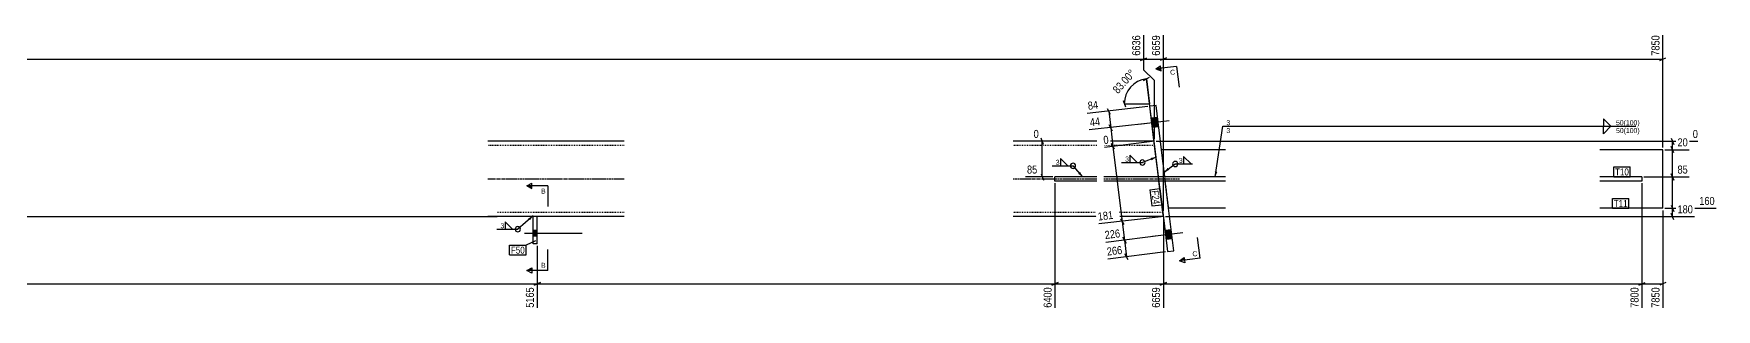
# Model space of a CAD drawing. Header units: millimetres. Extents: x 12 to 53661, y 7 to 1833.
# Drawn here: x 49647 to 53661, y 8 to 667 of the extents above; entities that cross this region are included whole.
import ezdxf

# ---------------------------------------------------------------- set-up
doc = ezdxf.new("R2010")
doc.units = ezdxf.units.MM
doc.linetypes.add('DXK_LINE_DOT2', pattern=[3.9198, 1.9599, -1.9599])
doc.linetypes.add('DXK_LINE_DOT3', pattern=[5.9187, 2.979, -0.9799, 0.9799, -0.9799])
for name, color, linetype in [('MÅLSÆTNING', 7, 'Continuous'), ('STÅL', 7, 'Continuous'), ('TEKST', 7, 'Continuous')]:
    doc.layers.add(name, color=color, linetype=linetype)
doc.styles.add('Arial', font='ARIAL.TTF', dxfattribs={"height": 0.2})
doc.styles.add('Arial Narrow', font='ARIALN.TTF', dxfattribs={"height": 0.2})

msp = doc.modelspace()

# ---------------------------------------------------------------- hatches: boundary and pattern name
at = {"layer": 'STÅL', "linetype": 'Continuous'}
for points in [[(52330.2, 444.6), (52327.6, 466.4), (52312.7, 464.6), (52315.4, 442.7)], [(52330.2, 444.6), (52327.6, 466.4), (52312.7, 464.6), (52315.4, 442.7)], [(50838, 196.6), (50838, 182.6), (50848, 182.6), (50848, 196.6)], [(50838, 196.6), (50838, 182.6), (50848, 182.6), (50848, 196.6)], [(52363.1, 176.6), (52360.5, 198.4), (52345.6, 196.6), (52348.3, 174.7)], [(52363.1, 176.6), (52360.5, 198.4), (52345.6, 196.6), (52348.3, 174.7)]]:
    msp.add_hatch(color=96, dxfattribs=at).paths.add_polyline_path(points)
at = {"layer": 'TEKST', "linetype": 'Continuous'}
for color, points in [(30, [(52335.8, 584), (52336.5, 577.8), (52323.4, 582.5)]), (3, [(52311.3, 369.9), (52324.1, 371.6), (52313.6, 364.1)]), (3, [(52143.3, 336.1), (52149.2, 324.6), (52138.6, 332)]), (3, [(52355.5, 341.1), (52343.5, 336.2), (52351.8, 346.1)]), (3, [(52470.3, 336.6), (52465.4, 324.6), (52464.2, 337.5)]), (30, [(50835.5, 303.5), (50835.5, 297.2), (50823, 303.5)]), (3, [(50826.6, 225.6), (50838, 231.6), (50830.7, 220.9)]), (30, [(50835.5, 107.4), (50835.5, 101.1), (50823, 101.1)])]:
    msp.add_hatch(color=color, dxfattribs=at).paths.add_polyline_path(points)

# ---------------------------------------------------------------- linework, layer by layer
at = {"layer": 'MÅLSÆTNING', "color": 7, "linetype": 'Continuous'}
for p, q in [((52341.5, 242.8), (52341.5, 663)), ((52341.5, 242.8), (52341.5, 663)), ((53533, 394.6), (53533, 663)), ((52349, 608.7), (52334, 602.7)), ((52349, 608.7), (52334, 602.7)), ((52341.5, 605.7), (53533, 605.7)), ((53525.5, 602.7), (53540.5, 608.7)), ((52294, 555), (52308.2, 562.8)), ((52340.9, 234.6), (52301.1, 558.9)), ((52301.1, 558.9), (52308.4, 499.3)), ((52319.4, 555.7), (52319.4, 414.6)), ((52319.4, 555.7), (52319.4, 414.6)), ((52304.2, 492.7), (52159.9, 476.4)), ((52207.2, 488.4), (52215, 474.2)), ((52245.4, 506.8), (52251.4, 491.8)), ((52248.4, 499.3), (52308.4, 499.3)), ((52309, 453), (52164.8, 436.7)), ((52212, 448.7), (52219.8, 434.5)), ((52215.9, 441.6), (52221.3, 397.6)), ((52078, 409.7), (52032.1, 409.7)), ((52055.8, 402.2), (52049.8, 417.2)), ((52052.8, 324.6), (52052.8, 409.7)), ((52314.5, 409), (52200.8, 395.1)), ((52314.5, 409), (52200.8, 395.1)), ((52225.2, 390.5), (52217.4, 404.7)), ((52225.2, 390.5), (52217.4, 404.7)), ((52324.4, 409.6), (53616.6, 409.6)), ((53552.9, 417.1), (53558.9, 402.1)), ((53555.9, 389.6), (53555.9, 409.6)), ((53538, 389.6), (53596.1, 389.6)), ((53538, 389.6), (53596.1, 389.6)), ((53558.9, 382.1), (53552.9, 397.1)), ((53558.9, 382.1), (53552.9, 397.1)), ((52078, 324.6), (52012.7, 324.6)), ((52049.8, 332.1), (52055.8, 317.1)), ((53488, 324.6), (53596.1, 324.6)), ((53558.9, 317.1), (53552.9, 332.1)), ((53555.9, 249.6), (53555.9, 324.6)), ((52083, 309.6), (52083, 12)), ((53483, 309.6), (53483, 12)), ((53533, 244.6), (53533, 12)), ((53538, 249.6), (53660.3, 249.6)), ((53538, 249.6), (53660.3, 249.6)), ((53552.9, 257.1), (53558.9, 242.1)), ((53552.9, 257.1), (53558.9, 242.1)), ((53555.9, 229.6), (53555.9, 249.6)), ((48598, 229.6), (50752.8, 229.6)), ((52336.6, 229), (52187.4, 212.1)), ((52239.5, 224.7), (52247.3, 210.5)), ((52341.5, 224.6), (52341.5, 12)), ((52341.5, 224.6), (52341.5, 12)), ((52346.5, 229.6), (53608.3, 229.6)), ((53558.9, 222.1), (53552.9, 237.1)), ((52342, 185), (52204.1, 168.1)), ((52245, 180.7), (52252.7, 166.5)), ((52248.8, 173.6), (52253.7, 133.9)), ((50848, 159.6), (50848, 12)), ((50848, 159.6), (50848, 12)), ((52346.8, 145.3), (52209, 128.4)), ((52257.6, 126.8), (52249.8, 141)), ((48608, 69.3), (50848, 69.3)), ((50855.5, 72.3), (50840.5, 66.3)), ((50840.5, 66.3), (50855.5, 72.3)), ((50848, 69.3), (52083, 69.3)), ((52075.5, 66.3), (52090.5, 72.3)), ((52349, 72.3), (52334, 66.3)), ((52334, 66.3), (52349, 72.3)), ((53475.5, 66.3), (53490.5, 72.3)), ((53483, 69.3), (53533, 69.3)), ((53540.5, 72.3), (53525.5, 66.3))]:
    msp.add_line(p, q, dxfattribs=at)
msp.add_arc((52308.4, 499.3), 60, 97, 180, dxfattribs=at)
at = {"layer": 'STÅL', "color": 2, "linetype": 'Continuous'}
for p, q in [((52324, 495.2), (52309.1, 493.3)), ((52320.7, 398.9), (52309.1, 493.3)), ((52337, 389.6), (52324, 495.2)), ((51055.5, 409.6), (50730.5, 409.6)), ((52183, 409.6), (51983, 409.6)), ((52319.4, 409.6), (52199.3, 409.6)), ((52329.9, 324.6), (52320.7, 398.9)), ((52489.9, 389.6), (52337, 389.6)), ((52345, 324.6), (52337, 389.6)), ((53533, 389.6), (53383, 389.6)), ((53533, 249.6), (53533, 389.6)), ((52083, 314.6), (52083, 324.6)), ((52183, 324.6), (52083, 324.6)), ((52489.9, 324.6), (52199.3, 324.6)), ((53483, 324.6), (53383, 324.6)), ((53483, 324.6), (53483, 314.6)), ((52183, 314.6), (52083, 314.6)), ((52489.9, 314.6), (52199.3, 314.6)), ((52340.2, 240.4), (52331.1, 314.6)), ((52354.2, 249.6), (52346.2, 314.6)), ((53483, 314.6), (53383, 314.6)), ((52366.7, 147.8), (52354.2, 249.6)), ((52489.9, 249.6), (52354.2, 249.6)), ((53533, 249.6), (53383, 249.6)), ((50838, 229.6), (50730.5, 229.6)), ((50848, 229.6), (50838, 229.6)), ((50838, 164.6), (50838, 229.6)), ((50848, 164.6), (50848, 229.6)), ((51055.5, 229.6), (50848, 229.6)), ((52183, 229.6), (51983, 229.6)), ((52341.5, 229.6), (52199.3, 229.6)), ((52340.2, 240.4), (52351.8, 146)), ((50848, 164.6), (50838, 164.6)), ((52351.8, 146), (52366.7, 147.8))]:
    msp.add_line(p, q, dxfattribs=at)
at = {"layer": 'STÅL', "color": 96, "linetype": 'Continuous'}
for p, q in [((52355.2, 458.7), (52282.7, 449.8)), ((52355.2, 458.7), (52282.7, 449.8)), ((52327.6, 466.4), (52312.7, 464.6)), ((52327.6, 466.4), (52312.7, 464.6)), ((52330.2, 444.6), (52315.4, 442.7)), ((52330.2, 444.6), (52315.4, 442.7)), ((50955.5, 189.6), (50818, 189.6)), ((50955.5, 189.6), (50818, 189.6)), ((50848, 196.6), (50838, 196.6)), ((50848, 196.6), (50838, 196.6)), ((50848, 182.6), (50838, 182.6)), ((50848, 182.6), (50838, 182.6)), ((52388.1, 190.7), (52315.7, 181.8)), ((52388.1, 190.7), (52315.7, 181.8)), ((52360.5, 198.4), (52345.6, 196.6)), ((52360.5, 198.4), (52345.6, 196.6)), ((52363.1, 176.6), (52348.3, 174.7)), ((52363.1, 176.6), (52348.3, 174.7))]:
    msp.add_line(p, q, dxfattribs=at)
at = {"layer": 'STÅL', "color": 7, "linetype": 'DXK_LINE_DOT2'}
for p, q in [((52320.7, 398.9), (52319.4, 409.6)), ((51055.5, 399.6), (50730.5, 399.6)), ((52183, 399.6), (51983, 399.6)), ((52320.6, 399.6), (52199.3, 399.6)), ((52340.2, 240.4), (52320.7, 398.9)), ((52354.2, 249.6), (52337, 389.6)), ((51055.5, 239.6), (50730.5, 239.6)), ((50848, 229.6), (50730.5, 229.6)), ((52183, 239.6), (51983, 239.6)), ((52340.3, 239.6), (52199.3, 239.6)), ((52340.6, 237), (52340.2, 240.4)), ((52341.5, 229.6), (52340.6, 237))]:
    msp.add_line(p, q, dxfattribs=at)
at = {"layer": 'STÅL', "color": 7, "linetype": 'DXK_LINE_DOT3'}
for p, q in [((50730.5, 319.6), (51055.5, 319.6)), ((51983, 319.6), (52183, 319.6)), ((52199.3, 319.6), (52380.5, 319.6))]:
    msp.add_line(p, q, dxfattribs=at)
at = {"layer": 'TEKST', "color": 30, "linetype": 'Continuous'}
for p, q in [((52323.4, 582.5), (52336.5, 577.8)), ((50823, 303.5), (50835.5, 309.7)), ((50823, 303.5), (50835.5, 297.2)), ((50835.5, 297.2), (50835.5, 309.7)), ((50823, 101.1), (50835.5, 107.4)), ((50835.5, 94.9), (50823, 101.1)), ((50835.5, 107.4), (50835.5, 94.9))]:
    msp.add_line(p, q, dxfattribs=at)
at = {"layer": 'TEKST', "color": 3, "linetype": 'Continuous'}
for p, q in [((52324.1, 371.6), (52291.7, 358.8)), ((52149.2, 324.6), (52126.1, 351)), ((50838, 231.6), (50801.7, 199.5))]:
    msp.add_line(p, q, dxfattribs=at)
for centre, start, end in [((52291.7, 358.8), 90, 270), ((52291.7, 358.8), 270, 90), ((52126.1, 351), 90, 270), ((52126.1, 351), 270, 90), ((50801.7, 199.5), 90, 270), ((50801.7, 199.5), 270, 90)]:
    msp.add_arc(centre, 6.25, start, end, dxfattribs=at)

# ---------------------------------------------------------------- wipeouts: each hides what was drawn before it
at = {"color": 0}
for points in [[(53388.6, 447.2), (53388.6, 461.7), (52490.9, 461.7), (52490.9, 447.2)], [(52093.4, 352.5), (52093.4, 367), (52083.8, 367), (52083.8, 352.5)]]:
    msp.add_wipeout(points, dxfattribs=at).dxf.layer = 'TEKST'
at = {"color": 0, "linetype": 'Continuous'}
for points in [[(50868, 284.7), (50868, 297.2), (50856.9, 297.2), (50856.9, 284.7)], [(52423.6, 135.8), (52422, 148.2), (52410.1, 146.7), (52411.6, 134.3)]]:
    msp.add_wipeout(points, dxfattribs=at).dxf.layer = 'TEKST'

# ---------------------------------------------------------------- next in the draw order: hatches: boundary and pattern name
at = {"layer": 'TEKST', "linetype": 'Continuous'}
msp.add_hatch(color=30, dxfattribs=at).paths.add_polyline_path([(52391.3, 131.8), (52392.1, 125.6), (52379.7, 124.1)])

# ---------------------------------------------------------------- next in the draw order: linework, layer by layer
at = {"layer": 'TEKST', "color": 3, "linetype": 'Continuous'}
for p, q in [((53409, 445.7), (53391.2, 463.5)), ((53391.2, 463.5), (53391.2, 445.7)), ((53391.2, 445.7), (53409, 445.7)), ((52113.8, 351), (52096, 368.9)), ((52096, 368.9), (52096, 351)), ((52076, 351), (52126.1, 351)), ((52096, 351), (52113.8, 351))]:
    msp.add_line(p, q, dxfattribs=at)
at = {"layer": 'TEKST', "color": 7, "linetype": 'Continuous'}
for p, q in [((50873, 303.5), (50823, 303.5)), ((50873, 303.5), (50873, 253.5)), ((52429.3, 130.2), (52423.2, 179.8)), ((52429.3, 130.2), (52379.7, 124.1))]:
    msp.add_line(p, q, dxfattribs=at)
at = {"layer": 'TEKST', "color": 30, "linetype": 'Continuous'}
for p, q in [((52379.7, 124.1), (52391.3, 131.8)), ((52392.8, 119.4), (52379.7, 124.1)), ((52391.3, 131.8), (52392.8, 119.4))]:
    msp.add_line(p, q, dxfattribs=at)

# ---------------------------------------------------------------- next in the draw order: texts
at = {"layer": 'TEKST', "color": 3, "style": 'Arial Narrow'}
msp.add_text('3', height=11.9, dxfattribs=at).set_placement((52084.8, 353.5))
at = {"layer": 'TEKST', "color": 3, "linetype": 'Continuous', "style": 'Arial'}
msp.add_text('B', height=11.9, dxfattribs=at).set_placement((50856.9, 284.7))
msp.add_text('C', height=11.9, rotation=7.0015, dxfattribs=at).set_placement((52411.6, 134.3))

# ---------------------------------------------------------------- next in the draw order: wipeouts: each hides what was drawn before it
at = {"color": 0, "linetype": 'Continuous'}
for points, layer in [([(53529, 667), (53501, 667), (53501, 610.2), (53529, 610.2)], 'MÅLSÆTNING'), ([(52048.3, 413.7), (52048.3, 441.7), (52028.1, 441.7), (52028.1, 413.7)], 'MÅLSÆTNING'), ([(53620.6, 413.6), (53620.6, 441.6), (53600.4, 441.6), (53600.4, 413.6)], 'MÅLSÆTNING'), ([(52044.7, 328.6), (52044.7, 356.6), (52012.3, 356.6), (52012.3, 328.6)], 'MÅLSÆTNING'), ([(53596.4, 328.6), (53596.4, 356.6), (53564, 356.6), (53564, 328.6)], 'MÅLSÆTNING'), ([(53660.6, 253.6), (53660.6, 281.6), (53616, 281.6), (53616, 253.6)], 'MÅLSÆTNING'), ([(50753.2, 233.6), (50753.2, 261.6), (48676.1, 261.6), (48676.1, 233.6)], 'MÅLSÆTNING'), ([(52248.8, 137.3), (52245.3, 165.1), (52201.1, 159.7), (52204.5, 131.9)], 'MÅLSÆTNING'), ([(50844, 64.7), (50816, 64.7), (50816, 8), (50844, 8)], 'MÅLSÆTNING'), ([(52079, 64.7), (52051, 64.7), (52051, 8), (52079, 8)], 'MÅLSÆTNING'), ([(53529, 64.7), (53501, 64.7), (53501, 8), (53529, 8)], 'MÅLSÆTNING'), ([(52370.3, 569.4), (52368.8, 581.8), (52356.9, 580.3), (52358.4, 567.9)], 'TEKST'), ([(50868, 107.4), (50868, 119.9), (50856.9, 119.9), (50856.9, 107.4)], 'TEKST')]:
    msp.add_wipeout(points, dxfattribs=at).dxf.layer = layer
at = {"color": 0}
for points, layer in [([(52282.4, 571.4), (52261.4, 590), (52212.7, 534.9), (52233.7, 516.4)], 'MÅLSÆTNING'), ([(52387.3, 357), (52387.3, 371.5), (52377.6, 371.5), (52377.6, 357)], 'TEKST'), ([(53452, 328.1), (53452, 345.6), (53419, 345.6), (53419, 328.1)], 'TEKST'), ([(52317, 258.5), (52334.4, 260.6), (52330.3, 293.4), (52313, 291.2)], 'TEKST'), ([(53449, 252.7), (53449, 270.2), (53415.9, 270.2), (53415.9, 252.7)], 'TEKST'), ([(50818.3, 141.2), (50818.3, 158.7), (50785.2, 158.7), (50785.2, 141.2)], 'TEKST')]:
    msp.add_wipeout(points, dxfattribs=at).dxf.layer = layer

# ---------------------------------------------------------------- next in the draw order: linework, layer by layer
at = {"layer": 'MÅLSÆTNING', "color": 7, "linetype": 'Continuous'}
for p, q in [((52294.4, 663), (52294.4, 580.7)), ((52286.9, 602.7), (52301.9, 608.7)), ((52294.4, 605.7), (52341.5, 605.7)), ((52294.4, 580.7), (52319.4, 555.7)), ((52294.4, 580.7), (52319.4, 555.7)), ((53555.9, 324.6), (53555.9, 389.6)), ((53488, 324.6), (53596.1, 324.6)), ((53552.9, 332.1), (53558.9, 317.1)), ((52083, 309.6), (52083, 12)), ((53483, 309.6), (53483, 12)), ((48598, 229.6), (50752.8, 229.6)), ((52243.4, 217.6), (52248.8, 173.6)), ((52342, 185), (52204.1, 168.1)), ((52252.7, 166.5), (52245, 180.7)), ((52090.5, 72.3), (52075.5, 66.3)), ((52083, 69.3), (52341.5, 69.3)), ((52341.5, 69.3), (53483, 69.3)), ((53475.5, 66.3), (53490.5, 72.3))]:
    msp.add_line(p, q, dxfattribs=at)
at = {"layer": 'TEKST', "color": 7, "linetype": 'Continuous'}
for p, q in [((52373, 588.6), (52323.4, 582.5)), ((52373, 588.6), (52379.1, 539)), ((50873, 101.1), (50873, 151.1)), ((50873, 101.1), (50823, 101.1))]:
    msp.add_line(p, q, dxfattribs=at)
at = {"layer": 'TEKST', "color": 3, "linetype": 'Continuous'}
for p, q in [((52407.7, 355.5), (52389.8, 373.4)), ((52389.8, 373.4), (52389.8, 355.5)), ((52343.5, 336.2), (52369.9, 355.5)), ((52369.9, 355.5), (52411.3, 355.5)), ((52389.8, 355.5), (52407.7, 355.5))]:
    msp.add_line(p, q, dxfattribs=at)
for start, end in [(90, 270), (270, 90)]:
    msp.add_arc((52369.9, 355.5), 6.25, start, end, dxfattribs=at)

# ---------------------------------------------------------------- next in the draw order: texts
at = {"layer": 'MÅLSÆTNING', "color": 3, "linetype": 'Continuous', "style": 'Arial Narrow'}
for s, rotation, p in [('7850', 90.0002, (53525, 614.2)), ('266', 7.0015, (52208, 136.4)), ('5165', 90.0002, (50840, 12)), ('6400', 90.0002, (52075, 12)), ('7850', 90.0002, (53525, 12))]:
    msp.add_text(s, height=19.09, rotation=rotation, dxfattribs=at).set_placement(p)
at = {"layer": 'MÅLSÆTNING', "color": 3, "style": 'Arial Narrow'}
msp.add_text('83.00°', height=19.09, rotation=48.5009, dxfattribs=at).set_placement((52233.3, 522))
at = {"layer": 'MÅLSÆTNING', "color": 3, "linetype": 'Continuous', "style": 'Arial Narrow'}
for s, height, p in [('0', 19.1, (52032.1, 417.7)), ('0', 19.1, (53604.4, 417.6)), ('85', 19.09, (52016.3, 332.6)), ('85', 19.09, (53568, 332.6))]:
    msp.add_text(s, height=height, dxfattribs=at).set_placement(p)
at = {"layer": 'TEKST', "color": 3, "linetype": 'Continuous', "style": 'Arial'}
msp.add_text('C', height=11.9, rotation=7.0015, dxfattribs=at).set_placement((52358.4, 567.9))
at = {"layer": 'TEKST', "color": 3, "style": 'Arial Narrow'}
msp.add_text('3', height=11.9, dxfattribs=at).set_placement((52378.6, 358))
at = {"layer": 'TEKST', "color": 3, "linetype": 'Continuous', "style": 'Arial'}
msp.add_text('B', height=11.9, dxfattribs=at).set_placement((50856.9, 107.4))

# ---------------------------------------------------------------- next in the draw order: wipeouts: each hides what was drawn before it
at = {"color": 0, "linetype": 'Continuous'}
for points, layer in [([(53608.6, 233.6), (53608.6, 261.6), (53564, 261.6), (53564, 233.6)], 'MÅLSÆTNING'), ([(53388.6, 428.4), (53388.6, 442.9), (52490.9, 442.9), (52490.9, 428.4)], 'TEKST'), ([(53469.5, 447.2), (53469.5, 461.7), (53420.3, 461.7), (53420.3, 447.2)], 'TEKST')]:
    msp.add_wipeout(points, dxfattribs=at).dxf.layer = layer
at = {"color": 0}
for points in [[(53452, 328.1), (53452, 345.6), (53419, 345.6), (53419, 328.1)], [(52317, 258.5), (52334.4, 260.6), (52330.3, 293.4), (52313, 291.2)], [(53449, 252.7), (53449, 270.2), (53415.9, 270.2), (53415.9, 252.7)], [(50818.3, 141.2), (50818.3, 158.7), (50785.2, 158.7), (50785.2, 141.2)]]:
    msp.add_wipeout(points, dxfattribs=at).dxf.layer = 'TEKST'

# ---------------------------------------------------------------- next in the draw order: linework, layer by layer
at = {"layer": 'TEKST', "color": 3, "linetype": 'Continuous'}
for p, q in [((52465.4, 324.6), (52483.2, 445.7)), ((53391.2, 445.7), (53409, 445.7)), ((53409, 445.7), (53391.2, 427.8)), ((53391.2, 427.8), (53391.2, 445.7))]:
    msp.add_line(p, q, dxfattribs=at)
at = {"layer": 'TEKST', "color": 7, "linetype": 'Continuous'}
for p, q in [((53416, 348.6), (53455, 348.6)), ((53416, 325.1), (53416, 348.6)), ((53416, 325.1), (53455, 325.1)), ((53455, 325.1), (53455, 348.6)), ((52309.6, 293.9), (52333, 296.7)), ((52309.6, 293.9), (52314.4, 255.1)), ((52333, 296.7), (52337.7, 258)), ((52314.4, 255.1), (52337.7, 258)), ((53412.9, 273.2), (53452, 273.2)), ((53412.9, 249.7), (53412.9, 273.2)), ((53412.9, 249.7), (53452, 249.7)), ((53452, 249.7), (53452, 273.2)), ((50782.2, 161.7), (50821.3, 161.7)), ((50782.2, 138.2), (50782.2, 161.7)), ((50843.8, 171.6), (50821.3, 161.7)), ((50821.3, 138.2), (50821.3, 161.7)), ((50782.2, 138.2), (50821.3, 138.2))]:
    msp.add_line(p, q, dxfattribs=at)

# ---------------------------------------------------------------- next in the draw order: texts
at = {"layer": 'MÅLSÆTNING', "color": 3, "linetype": 'Continuous', "style": 'Arial Narrow'}
for s, p in [('180', (53568, 237.6)), ('160', (53620, 257.6))]:
    msp.add_text(s, height=19.09, dxfattribs=at).set_placement(p)
at = {"layer": 'TEKST', "color": 3, "style": 'Arial Narrow'}
for s, height, p in [('3', 11.9, (52491.9, 448.2)), ('T10', 16.7, (53419, 328.1)), ('T11', 16.7, (53415.9, 252.7)), ('F50', 16.7, (50785.2, 141.2))]:
    msp.add_text(s, height=height, dxfattribs=at).set_placement(p)
at = {"layer": 'TEKST', "color": 3, "linetype": 'Continuous', "style": 'Arial Narrow'}
msp.add_text('3', height=11.9, dxfattribs=at).set_placement((52491.9, 429.4))
at = {"layer": 'TEKST', "color": 3, "style": 'Arial Narrow'}
msp.add_text('F24', height=16.7, rotation=-82.9987, dxfattribs=at).set_placement((52313, 291.2))

# ---------------------------------------------------------------- next in the draw order: wipeouts: each hides what was drawn before it
at = {"color": 0, "linetype": 'Continuous'}
for points in [[(52337.5, 667), (52309.5, 667), (52309.5, 610.2), (52337.5, 610.2)], [(53596.4, 393.6), (53596.4, 421.6), (53564, 421.6), (53564, 393.6)], [(52243.9, 177), (52240.5, 204.8), (52185, 199.4), (52199.7, 171.6)], [(52337.5, 64.7), (52309.5, 64.7), (52309.5, 8), (52337.5, 8)], [(53479, 64.7), (53451, 64.7), (53451, 8), (53479, 8)]]:
    msp.add_wipeout(points, dxfattribs=at).dxf.layer = 'MÅLSÆTNING'
at = {"color": 0}
msp.add_wipeout([(50769, 201), (50769, 215.5), (50759.4, 215.5), (50759.4, 201)], dxfattribs=at).dxf.layer = 'TEKST'

# ---------------------------------------------------------------- next in the draw order: linework, layer by layer
at = {"layer": 'MÅLSÆTNING', "color": 7, "linetype": 'Continuous'}
for p, q in [((52294.4, 663), (52294.4, 580.7)), ((48583, 605.7), (52294.4, 605.7)), ((52286.9, 602.7), (52301.9, 608.7)), ((52221.3, 397.6), (52243.4, 217.6)), ((52336.6, 229), (52187.4, 212.1)), ((52239.5, 224.7), (52247.3, 210.5))]:
    msp.add_line(p, q, dxfattribs=at)
at = {"layer": 'TEKST', "color": 30, "linetype": 'Continuous'}
for p in [(52323.4, 582.5), (52336.5, 577.8)]:
    msp.add_line(p, (52335, 590.2), dxfattribs=at)
at = {"layer": 'TEKST', "color": 3, "linetype": 'Continuous'}
for p, q in [((50789.4, 199.5), (50771.6, 217.4)), ((50771.6, 217.4), (50771.6, 199.5)), ((50751.6, 199.5), (50801.7, 199.5)), ((50771.6, 199.5), (50789.4, 199.5))]:
    msp.add_line(p, q, dxfattribs=at)

# ---------------------------------------------------------------- next in the draw order: texts
at = {"layer": 'MÅLSÆTNING', "color": 3, "linetype": 'Continuous', "style": 'Arial Narrow'}
for s, rotation, p in [('6659', 90.0002, (52333.5, 614.2)), ('226', 7.0015, (52203.1, 176.1)), ('6659', 90.0002, (52333.5, 12)), ('7800', 90.0002, (53475, 12))]:
    msp.add_text(s, height=19.09, rotation=rotation, dxfattribs=at).set_placement(p)
msp.add_text('20', height=19.09, dxfattribs=at).set_placement((53568, 397.6))
at = {"layer": 'TEKST', "color": 3, "style": 'Arial Narrow'}
msp.add_text('3', height=11.9, dxfattribs=at).set_placement((50760.4, 202))

# ---------------------------------------------------------------- next in the draw order: wipeouts: each hides what was drawn before it
at = {"color": 0, "linetype": 'Continuous'}
msp.add_wipeout([(53469.5, 428.4), (53469.5, 442.9), (53420.3, 442.9), (53420.3, 428.4)], dxfattribs=at).dxf.layer = 'TEKST'

# ---------------------------------------------------------------- next in the draw order: linework, layer by layer
at = {"layer": 'TEKST', "color": 3, "linetype": 'Continuous'}
msp.add_line((52483.2, 445.7), (53468.5, 445.7), dxfattribs=at)

# ---------------------------------------------------------------- next in the draw order: texts
at = {"layer": 'TEKST', "color": 3, "linetype": 'Continuous', "style": 'Arial Narrow'}
for p in [(53421.3, 448.2), (53421.3, 429.4)]:
    msp.add_text('50(100)', height=11.93, dxfattribs=at).set_placement(p)

# ---------------------------------------------------------------- next in the draw order: wipeouts: each hides what was drawn before it
at = {"color": 0, "linetype": 'Continuous'}
for points in [[(52290.4, 667), (52262.4, 667), (52262.4, 610.2), (52290.4, 610.2)], [(52216.4, 401), (52213, 428.8), (52181.7, 426.4), (52185.1, 398.6)], [(52238.5, 221), (52235.1, 248.8), (52179.6, 243.4), (52183, 215.6)]]:
    msp.add_wipeout(points, dxfattribs=at).dxf.layer = 'MÅLSÆTNING'
at = {"color": 0}
msp.add_wipeout([(52259, 360.3), (52259, 374.8), (52249.4, 374.8), (52249.4, 360.3)], dxfattribs=at).dxf.layer = 'TEKST'

# ---------------------------------------------------------------- next in the draw order: linework, layer by layer
at = {"layer": 'MÅLSÆTNING', "color": 7, "linetype": 'Continuous'}
for p, q in [((52309, 453), (52164.8, 436.7)), ((52211.1, 481.3), (52215.9, 441.6)), ((52219.8, 434.5), (52212, 448.7))]:
    msp.add_line(p, q, dxfattribs=at)
at = {"layer": 'TEKST', "color": 3, "linetype": 'Continuous'}
for p, q in [((52279.4, 358.8), (52261.5, 376.7)), ((52261.5, 376.7), (52261.5, 358.8)), ((52241.6, 358.8), (52291.7, 358.8)), ((52261.5, 358.8), (52279.4, 358.8))]:
    msp.add_line(p, q, dxfattribs=at)

# ---------------------------------------------------------------- next in the draw order: texts
at = {"layer": 'MÅLSÆTNING', "color": 3, "linetype": 'Continuous', "style": 'Arial Narrow'}
for s, height, rotation, p in [('6636', 19.09, 90.0002, (52286.4, 614.2)), ('0', 19.1, 7.0015, (52199.8, 403)), ('181', 19.09, 7.0015, (52186.5, 220.1))]:
    msp.add_text(s, height=height, rotation=rotation, dxfattribs=at).set_placement(p)
at = {"layer": 'TEKST', "color": 3, "style": 'Arial Narrow'}
msp.add_text('3', height=11.9, dxfattribs=at).set_placement((52250.4, 361.3))

# ---------------------------------------------------------------- next in the draw order: wipeouts: each hides what was drawn before it
at = {"color": 0, "linetype": 'Continuous'}
msp.add_wipeout([(52207.4, 444.6), (52204, 472.4), (52160.6, 468.4), (52164, 440.6)], dxfattribs=at).dxf.layer = 'MÅLSÆTNING'

# ---------------------------------------------------------------- next in the draw order: wipeouts: each hides what was drawn before it
msp.add_wipeout([(52202.5, 484.3), (52187.8, 512.1), (52155.7, 508.1), (52159.1, 480.3)], dxfattribs=at).dxf.layer = 'MÅLSÆTNING'

# ---------------------------------------------------------------- next in the draw order: texts
at = {"layer": 'MÅLSÆTNING', "color": 3, "linetype": 'Continuous', "style": 'Arial Narrow'}
for s, p in [('84', (52162.6, 484.8)), ('44', (52167.4, 445.1))]:
    msp.add_text(s, height=19.09, rotation=7.0015, dxfattribs=at).set_placement(p)

doc.saveas('drawing.dxf')
